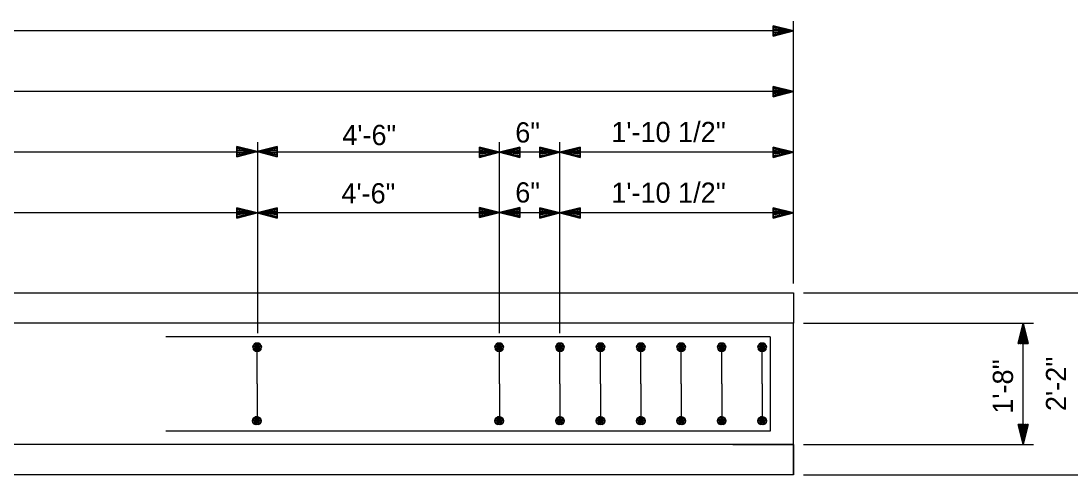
# Model space of a CAD drawing. Extents: x 0 to 34.6, y 0 to 23.6.
# Drawn here: x 12.74 to 19.24, y 6.56 to 9.36 of the extents above; entities that cross this region are included whole.
import ezdxf

# ---------------------------------------------------------------- set-up
doc = ezdxf.new("R2010")
doc.units = 0
for name, color, linetype in [('Dimension Lines', 7, 'Continuous'), ('Rebar Lines', 7, 'Continuous'), ('Sup Concrete Girder Lines', 7, 'Continuous'), ('Text', 7, 'Continuous')]:
    doc.layers.add(name, color=color, linetype=linetype)

msp = doc.modelspace()

# ---------------------------------------------------------------- linework, layer by layer
at = {"layer": 'Dimension Lines'}
for p, q in [((17.5186, 7.7427), (17.5186, 9.365)), ((17.5186, 9.3033), (10.7061, 9.3033)), ((17.5186, 8.9283), (10.7061, 8.9283)), ((14.2072, 7.4363), (14.2072, 8.6163)), ((15.7015, 7.4363), (15.7015, 8.6163)), ((16.0753, 7.4363), (16.0753, 8.6163)), ((15.5128, 8.5533), (10.7061, 8.5533)), ((16.0753, 8.5533), (15.5128, 8.5533)), ((17.5186, 8.5533), (16.0753, 8.5533)), ((15.5128, 8.1783), (10.7061, 8.1783)), ((16.0753, 8.1783), (15.5128, 8.1783)), ((16.0753, 8.1783), (15.5128, 8.1783)), ((17.5186, 8.1783), (16.0753, 8.1783)), ((17.5816, 7.6836), (19.3316, 7.6836)), ((17.5816, 7.4961), (19.0031, 7.4961)), ((18.9401, 6.7461), (18.9401, 7.4961)), ((17.5816, 6.7461), (19.0031, 6.7461)), ((17.5816, 6.5586), (19.3316, 6.5586))]:
    msp.add_line(p, q, dxfattribs=at)
for points in [[(17.3936, 9.3033), (17.3936, 9.297), (17.5186, 9.3033), (17.3936, 9.2908), (17.3936, 9.2845), (17.5186, 9.3033), (17.3936, 9.2783), (17.3936, 9.272), (17.5186, 9.3033), (17.3936, 9.3345), (17.3936, 9.3283), (17.5186, 9.3033), (17.3936, 9.322), (17.3936, 9.3158), (17.5186, 9.3033), (17.3936, 9.3095), (17.3936, 9.272), (17.3936, 9.3345), (17.5186, 9.3033), (17.3936, 9.272)], [(17.3936, 8.9283), (17.3936, 8.922), (17.5186, 8.9283), (17.3936, 8.9158), (17.3936, 8.9095), (17.5186, 8.9283), (17.3936, 8.9033), (17.3936, 8.897), (17.5186, 8.9283), (17.3936, 8.9595), (17.3936, 8.9533), (17.5186, 8.9283), (17.3936, 8.947), (17.3936, 8.9408), (17.5186, 8.9283), (17.3936, 8.9345), (17.3936, 8.897), (17.3936, 8.9595), (17.5186, 8.9283), (17.3936, 8.897)], [(14.077, 8.5576), (14.077, 8.5513), (14.202, 8.5576), (14.077, 8.5451), (14.077, 8.5388), (14.202, 8.5576), (14.077, 8.5326), (14.077, 8.5263), (14.202, 8.5576), (14.077, 8.5888), (14.077, 8.5826), (14.202, 8.5576), (14.077, 8.5763), (14.077, 8.5701), (14.202, 8.5576), (14.077, 8.5638), (14.077, 8.5263), (14.077, 8.5888), (14.202, 8.5576), (14.077, 8.5263)], [(14.327, 8.5576), (14.327, 8.5638), (14.202, 8.5576), (14.327, 8.5701), (14.327, 8.5763), (14.202, 8.5576), (14.327, 8.5826), (14.327, 8.5888), (14.202, 8.5576), (14.327, 8.5263), (14.327, 8.5326), (14.202, 8.5576), (14.327, 8.5388), (14.327, 8.5451), (14.202, 8.5576), (14.327, 8.5513), (14.327, 8.5888), (14.327, 8.5263), (14.202, 8.5576), (14.327, 8.5888)], [(15.5765, 8.5533), (15.5765, 8.547), (15.7015, 8.5533), (15.5765, 8.5408), (15.5765, 8.5345), (15.7015, 8.5533), (15.5765, 8.5283), (15.5765, 8.522), (15.7015, 8.5533), (15.5765, 8.5845), (15.5765, 8.5783), (15.7015, 8.5533), (15.5765, 8.572), (15.5765, 8.5658), (15.7015, 8.5533), (15.5765, 8.5595), (15.5765, 8.522), (15.5765, 8.5845), (15.7015, 8.5533), (15.5765, 8.522)], [(15.8265, 8.5533), (15.8265, 8.5595), (15.7015, 8.5533), (15.8265, 8.5658), (15.8265, 8.572), (15.7015, 8.5533), (15.8265, 8.5783), (15.8265, 8.5845), (15.7015, 8.5533), (15.8265, 8.522), (15.8265, 8.5283), (15.7015, 8.5533), (15.8265, 8.5345), (15.8265, 8.5408), (15.7015, 8.5533), (15.8265, 8.547), (15.8265, 8.5845), (15.8265, 8.522), (15.7015, 8.5533), (15.8265, 8.5845)], [(15.9503, 8.5533), (15.9503, 8.547), (16.0753, 8.5533), (15.9503, 8.5408), (15.9503, 8.5345), (16.0753, 8.5533), (15.9503, 8.5283), (15.9503, 8.522), (16.0753, 8.5533), (15.9503, 8.5845), (15.9503, 8.5783), (16.0753, 8.5533), (15.9503, 8.572), (15.9503, 8.5658), (16.0753, 8.5533), (15.9503, 8.5595), (15.9503, 8.522), (15.9503, 8.5845), (16.0753, 8.5533), (15.9503, 8.522)], [(16.2003, 8.5533), (16.2003, 8.5595), (16.0753, 8.5533), (16.2003, 8.5658), (16.2003, 8.572), (16.0753, 8.5533), (16.2003, 8.5783), (16.2003, 8.5845), (16.0753, 8.5533), (16.2003, 8.522), (16.2003, 8.5283), (16.0753, 8.5533), (16.2003, 8.5345), (16.2003, 8.5408), (16.0753, 8.5533), (16.2003, 8.547), (16.2003, 8.5845), (16.2003, 8.522), (16.0753, 8.5533), (16.2003, 8.5845)], [(17.3936, 8.5533), (17.3936, 8.547), (17.5186, 8.5533), (17.3936, 8.5408), (17.3936, 8.5345), (17.5186, 8.5533), (17.3936, 8.5283), (17.3936, 8.522), (17.5186, 8.5533), (17.3936, 8.5845), (17.3936, 8.5783), (17.5186, 8.5533), (17.3936, 8.572), (17.3936, 8.5658), (17.5186, 8.5533), (17.3936, 8.5595), (17.3936, 8.522), (17.3936, 8.5845), (17.5186, 8.5533), (17.3936, 8.522)], [(14.077, 8.1783), (14.077, 8.172), (14.202, 8.1783), (14.077, 8.1658), (14.077, 8.1595), (14.202, 8.1783), (14.077, 8.1533), (14.077, 8.147), (14.202, 8.1783), (14.077, 8.2095), (14.077, 8.2033), (14.202, 8.1783), (14.077, 8.197), (14.077, 8.1908), (14.202, 8.1783), (14.077, 8.1845), (14.077, 8.147), (14.077, 8.2095), (14.202, 8.1783), (14.077, 8.147)], [(14.327, 8.1783), (14.327, 8.1845), (14.202, 8.1783), (14.327, 8.1908), (14.327, 8.197), (14.202, 8.1783), (14.327, 8.2033), (14.327, 8.2095), (14.202, 8.1783), (14.327, 8.147), (14.327, 8.1533), (14.202, 8.1783), (14.327, 8.1595), (14.327, 8.1658), (14.202, 8.1783), (14.327, 8.172), (14.327, 8.2095), (14.327, 8.147), (14.202, 8.1783), (14.327, 8.2095)], [(15.5765, 8.1813), (15.5765, 8.175), (15.7015, 8.1813), (15.5765, 8.1688), (15.5765, 8.1625), (15.7015, 8.1813), (15.5765, 8.1563), (15.5765, 8.15), (15.7015, 8.1813), (15.5765, 8.2125), (15.5765, 8.2063), (15.7015, 8.1813), (15.5765, 8.2), (15.5765, 8.1938), (15.7015, 8.1813), (15.5765, 8.1875), (15.5765, 8.15), (15.5765, 8.2125), (15.7015, 8.1813), (15.5765, 8.15)], [(15.8265, 8.1813), (15.8265, 8.1875), (15.7015, 8.1813), (15.8265, 8.1938), (15.8265, 8.2), (15.7015, 8.1813), (15.8265, 8.2063), (15.8265, 8.2125), (15.7015, 8.1813), (15.8265, 8.15), (15.8265, 8.1563), (15.7015, 8.1813), (15.8265, 8.1625), (15.8265, 8.1688), (15.7015, 8.1813), (15.8265, 8.175), (15.8265, 8.2125), (15.8265, 8.15), (15.7015, 8.1813), (15.8265, 8.2125)], [(15.9503, 8.1783), (15.9503, 8.172), (16.0753, 8.1783), (15.9503, 8.1658), (15.9503, 8.1595), (16.0753, 8.1783), (15.9503, 8.1533), (15.9503, 8.147), (16.0753, 8.1783), (15.9503, 8.2095), (15.9503, 8.2033), (16.0753, 8.1783), (15.9503, 8.197), (15.9503, 8.1908), (16.0753, 8.1783), (15.9503, 8.1845), (15.9503, 8.147), (15.9503, 8.2095), (16.0753, 8.1783), (15.9503, 8.147)], [(16.2003, 8.1783), (16.2003, 8.1845), (16.0753, 8.1783), (16.2003, 8.1908), (16.2003, 8.197), (16.0753, 8.1783), (16.2003, 8.2033), (16.2003, 8.2095), (16.0753, 8.1783), (16.2003, 8.147), (16.2003, 8.1533), (16.0753, 8.1783), (16.2003, 8.1595), (16.2003, 8.1658), (16.0753, 8.1783), (16.2003, 8.172), (16.2003, 8.2095), (16.2003, 8.147), (16.0753, 8.1783), (16.2003, 8.2095)], [(17.3936, 8.1783), (17.3936, 8.172), (17.5186, 8.1783), (17.3936, 8.1658), (17.3936, 8.1595), (17.5186, 8.1783), (17.3936, 8.1533), (17.3936, 8.147), (17.5186, 8.1783), (17.3936, 8.2095), (17.3936, 8.2033), (17.5186, 8.1783), (17.3936, 8.197), (17.3936, 8.1908), (17.5186, 8.1783), (17.3936, 8.1845), (17.3936, 8.147), (17.3936, 8.2095), (17.5186, 8.1783), (17.3936, 8.147)], [(18.9401, 7.3711), (18.9464, 7.3711), (18.9401, 7.4961), (18.9526, 7.3711), (18.9589, 7.3711), (18.9401, 7.4961), (18.9651, 7.3711), (18.9714, 7.3711), (18.9401, 7.4961), (18.9089, 7.3711), (18.9151, 7.3711), (18.9401, 7.4961), (18.9214, 7.3711), (18.9276, 7.3711), (18.9401, 7.4961), (18.9339, 7.3711), (18.9714, 7.3711), (18.9089, 7.3711), (18.9401, 7.4961), (18.9714, 7.3711)], [(18.9401, 6.8711), (18.9339, 6.8711), (18.9401, 6.7461), (18.9276, 6.8711), (18.9214, 6.8711), (18.9401, 6.7461), (18.9151, 6.8711), (18.9089, 6.8711), (18.9401, 6.7461), (18.9714, 6.8711), (18.9651, 6.8711), (18.9401, 6.7461), (18.9589, 6.8711), (18.9526, 6.8711), (18.9401, 6.7461), (18.9464, 6.8711), (18.9089, 6.8711), (18.9714, 6.8711), (18.9401, 6.7461), (18.9089, 6.8711)]]:
    msp.add_lwpolyline(points, dxfattribs=at)
at = {"layer": 'Rebar Lines'}
for p, q in [((17.376, 7.4125), (13.6374, 7.4125)), ((17.376, 7.4125), (17.376, 6.8297)), ((14.202, 7.1211), (14.202, 7.3481)), ((15.7015, 7.1211), (15.7015, 7.3481)), ((16.0753, 7.1211), (16.0753, 7.3481)), ((16.3253, 7.1211), (16.3253, 7.3481)), ((16.5753, 7.1211), (16.5753, 7.3481)), ((16.8253, 7.1211), (16.8253, 7.3481)), ((17.0753, 7.1211), (17.0753, 7.3481)), ((17.3253, 7.1211), (17.3253, 7.3481)), ((14.202, 7.1211), (14.202, 6.8941)), ((15.7015, 7.1211), (15.7015, 6.8941)), ((16.0753, 7.1211), (16.0753, 6.8941)), ((16.3253, 7.1211), (16.3253, 6.8941)), ((16.5753, 7.1211), (16.5753, 6.8941)), ((16.8253, 7.1211), (16.8253, 6.8941)), ((17.0753, 7.1211), (17.0753, 6.8941)), ((17.3253, 7.1211), (17.3253, 6.8941)), ((17.376, 6.8297), (13.6374, 6.8297))]:
    msp.add_line(p, q, dxfattribs=at)
for points in [[(14.2019, 7.3745), (14.1918, 7.3725), (14.1832, 7.3668), (14.1774, 7.3582), (14.1755, 7.3481), (14.1774, 7.338), (14.1832, 7.3294), (14.1918, 7.3238), (14.2019, 7.3217), (14.212, 7.3238), (14.2206, 7.3294), (14.2263, 7.338), (14.2283, 7.3481), (14.2263, 7.3582), (14.2206, 7.3668), (14.212, 7.3725), (14.2019, 7.3745), (14.2019, 7.3481), (14.2019, 7.3217), (14.1918, 7.3238), (14.2019, 7.3481), (14.1832, 7.3294), (14.1774, 7.338), (14.2019, 7.3481), (14.1755, 7.3481), (14.1774, 7.3582), (14.2019, 7.3481), (14.1832, 7.3668), (14.1918, 7.3725), (14.2019, 7.3481), (14.212, 7.3725), (14.2206, 7.3668), (14.2019, 7.3481), (14.2263, 7.3582), (14.2283, 7.3481), (14.2019, 7.3481), (14.2263, 7.338), (14.2206, 7.3294), (14.2019, 7.3481), (14.212, 7.3238)], [(15.6994, 7.3745), (15.6893, 7.3725), (15.6807, 7.3668), (15.6749, 7.3582), (15.673, 7.3481), (15.6749, 7.338), (15.6807, 7.3294), (15.6893, 7.3238), (15.6994, 7.3217), (15.7095, 7.3238), (15.7181, 7.3294), (15.7238, 7.338), (15.7258, 7.3481), (15.7238, 7.3582), (15.7181, 7.3668), (15.7095, 7.3725), (15.6994, 7.3745), (15.6994, 7.3481), (15.6994, 7.3217), (15.6893, 7.3238), (15.6994, 7.3481), (15.6807, 7.3294), (15.6749, 7.338), (15.6994, 7.3481), (15.673, 7.3481), (15.6749, 7.3582), (15.6994, 7.3481), (15.6807, 7.3668), (15.6893, 7.3725), (15.6994, 7.3481), (15.7095, 7.3725), (15.7181, 7.3668), (15.6994, 7.3481), (15.7238, 7.3582), (15.7258, 7.3481), (15.6994, 7.3481), (15.7238, 7.338), (15.7181, 7.3294), (15.6994, 7.3481), (15.7095, 7.3238)], [(16.0753, 7.3745), (16.0653, 7.3725), (16.0567, 7.3668), (16.0509, 7.3582), (16.0489, 7.3481), (16.0509, 7.338), (16.0567, 7.3294), (16.0652, 7.3238), (16.0753, 7.3217), (16.0854, 7.3238), (16.094, 7.3294), (16.0997, 7.338), (16.1018, 7.3481), (16.0997, 7.3582), (16.094, 7.3668), (16.0855, 7.3725), (16.0753, 7.3745), (16.0753, 7.3481), (16.0753, 7.3217), (16.0652, 7.3238), (16.0753, 7.3481), (16.0567, 7.3294), (16.0509, 7.338), (16.0753, 7.3481), (16.0489, 7.3481), (16.0509, 7.3582), (16.0753, 7.3481), (16.0567, 7.3668), (16.0653, 7.3725), (16.0753, 7.3481), (16.0855, 7.3725), (16.094, 7.3668), (16.0753, 7.3481), (16.0997, 7.3582), (16.1018, 7.3481), (16.0753, 7.3481), (16.0997, 7.338), (16.094, 7.3294), (16.0753, 7.3481), (16.0854, 7.3238)], [(16.3253, 7.3745), (16.3152, 7.3725), (16.3066, 7.3668), (16.3009, 7.3582), (16.2989, 7.3481), (16.3009, 7.338), (16.3066, 7.3294), (16.3152, 7.3238), (16.3253, 7.3217), (16.3354, 7.3238), (16.344, 7.3294), (16.3497, 7.338), (16.3517, 7.3481), (16.3497, 7.3582), (16.344, 7.3668), (16.3354, 7.3725), (16.3253, 7.3745), (16.3253, 7.3481), (16.3253, 7.3217), (16.3152, 7.3238), (16.3253, 7.3481), (16.3066, 7.3294), (16.3009, 7.338), (16.3253, 7.3481), (16.2989, 7.3481), (16.3009, 7.3582), (16.3253, 7.3481), (16.3066, 7.3668), (16.3152, 7.3725), (16.3253, 7.3481), (16.3354, 7.3725), (16.344, 7.3668), (16.3253, 7.3481), (16.3497, 7.3582), (16.3517, 7.3481), (16.3253, 7.3481), (16.3497, 7.338), (16.344, 7.3294), (16.3253, 7.3481), (16.3354, 7.3238)], [(16.5753, 7.3745), (16.5652, 7.3725), (16.5566, 7.3668), (16.5509, 7.3582), (16.5489, 7.3481), (16.5509, 7.338), (16.5566, 7.3294), (16.5652, 7.3238), (16.5753, 7.3217), (16.5854, 7.3238), (16.594, 7.3294), (16.5997, 7.338), (16.6017, 7.3481), (16.5997, 7.3582), (16.594, 7.3668), (16.5854, 7.3725), (16.5753, 7.3745), (16.5753, 7.3481), (16.5753, 7.3217), (16.5652, 7.3238), (16.5753, 7.3481), (16.5566, 7.3294), (16.5509, 7.338), (16.5753, 7.3481), (16.5489, 7.3481), (16.5509, 7.3582), (16.5753, 7.3481), (16.5566, 7.3668), (16.5652, 7.3725), (16.5753, 7.3481), (16.5854, 7.3725), (16.594, 7.3668), (16.5753, 7.3481), (16.5997, 7.3582), (16.6017, 7.3481), (16.5753, 7.3481), (16.5997, 7.338), (16.594, 7.3294), (16.5753, 7.3481), (16.5854, 7.3238)], [(16.8253, 7.3745), (16.8152, 7.3725), (16.8066, 7.3668), (16.8008, 7.3582), (16.7989, 7.3481), (16.8008, 7.338), (16.8066, 7.3294), (16.8151, 7.3238), (16.8253, 7.3217), (16.8353, 7.3238), (16.8439, 7.3294), (16.8496, 7.338), (16.8517, 7.3481), (16.8496, 7.3582), (16.844, 7.3668), (16.8354, 7.3725), (16.8253, 7.3745), (16.8253, 7.3481), (16.8253, 7.3217), (16.8151, 7.3238), (16.8253, 7.3481), (16.8066, 7.3294), (16.8008, 7.338), (16.8253, 7.3481), (16.7989, 7.3481), (16.8008, 7.3582), (16.8253, 7.3481), (16.8066, 7.3668), (16.8152, 7.3725), (16.8253, 7.3481), (16.8354, 7.3725), (16.844, 7.3668), (16.8253, 7.3481), (16.8496, 7.3582), (16.8517, 7.3481), (16.8253, 7.3481), (16.8496, 7.338), (16.8439, 7.3294), (16.8253, 7.3481), (16.8353, 7.3238)], [(17.0753, 7.3745), (17.0652, 7.3725), (17.0566, 7.3668), (17.0509, 7.3582), (17.0489, 7.3481), (17.0509, 7.338), (17.0566, 7.3294), (17.0652, 7.3238), (17.0753, 7.3217), (17.0854, 7.3238), (17.094, 7.3294), (17.0997, 7.338), (17.1017, 7.3481), (17.0997, 7.3582), (17.094, 7.3668), (17.0854, 7.3725), (17.0753, 7.3745), (17.0753, 7.3481), (17.0753, 7.3217), (17.0652, 7.3238), (17.0753, 7.3481), (17.0566, 7.3294), (17.0509, 7.338), (17.0753, 7.3481), (17.0489, 7.3481), (17.0509, 7.3582), (17.0753, 7.3481), (17.0566, 7.3668), (17.0652, 7.3725), (17.0753, 7.3481), (17.0854, 7.3725), (17.094, 7.3668), (17.0753, 7.3481), (17.0997, 7.3582), (17.1017, 7.3481), (17.0753, 7.3481), (17.0997, 7.338), (17.094, 7.3294), (17.0753, 7.3481), (17.0854, 7.3238)], [(17.3253, 7.3745), (17.3152, 7.3725), (17.3066, 7.3668), (17.3008, 7.3582), (17.2989, 7.3481), (17.3008, 7.338), (17.3066, 7.3294), (17.3151, 7.3238), (17.3253, 7.3217), (17.3353, 7.3238), (17.3439, 7.3294), (17.3496, 7.338), (17.3517, 7.3481), (17.3496, 7.3582), (17.344, 7.3668), (17.3354, 7.3725), (17.3253, 7.3745), (17.3253, 7.3481), (17.3253, 7.3217), (17.3151, 7.3238), (17.3253, 7.3481), (17.3066, 7.3294), (17.3008, 7.338), (17.3253, 7.3481), (17.2989, 7.3481), (17.3008, 7.3582), (17.3253, 7.3481), (17.3066, 7.3668), (17.3152, 7.3725), (17.3253, 7.3481), (17.3354, 7.3725), (17.344, 7.3668), (17.3253, 7.3481), (17.3496, 7.3582), (17.3517, 7.3481), (17.3253, 7.3481), (17.3496, 7.338), (17.3439, 7.3294), (17.3253, 7.3481), (17.3353, 7.3238)], [(14.1999, 6.8677), (14.1898, 6.8697), (14.1812, 6.8754), (14.1755, 6.884), (14.1735, 6.8941), (14.1755, 6.9042), (14.1812, 6.9128), (14.1898, 6.9184), (14.1999, 6.9205), (14.21, 6.9184), (14.2186, 6.9128), (14.2243, 6.9042), (14.2264, 6.8941), (14.2243, 6.884), (14.2186, 6.8754), (14.2101, 6.8697), (14.1999, 6.8677), (14.1999, 6.8941), (14.1999, 6.9205), (14.1898, 6.9184), (14.1999, 6.8941), (14.1812, 6.9128), (14.1755, 6.9042), (14.1999, 6.8941), (14.1735, 6.8941), (14.1755, 6.884), (14.1999, 6.8941), (14.1812, 6.8754), (14.1898, 6.8697), (14.1999, 6.8941), (14.2101, 6.8697), (14.2186, 6.8754), (14.1999, 6.8941), (14.2243, 6.884), (14.2264, 6.8941), (14.1999, 6.8941), (14.2243, 6.9042), (14.2186, 6.9128), (14.1999, 6.8941), (14.21, 6.9184)], [(15.6994, 6.8677), (15.6893, 6.8697), (15.6807, 6.8754), (15.6749, 6.884), (15.673, 6.8941), (15.6749, 6.9042), (15.6807, 6.9128), (15.6893, 6.9184), (15.6994, 6.9205), (15.7095, 6.9184), (15.7181, 6.9128), (15.7238, 6.9042), (15.7258, 6.8941), (15.7238, 6.884), (15.7181, 6.8754), (15.7095, 6.8697), (15.6994, 6.8677), (15.6994, 6.8941), (15.6994, 6.9205), (15.6893, 6.9184), (15.6994, 6.8941), (15.6807, 6.9128), (15.6749, 6.9042), (15.6994, 6.8941), (15.673, 6.8941), (15.6749, 6.884), (15.6994, 6.8941), (15.6807, 6.8754), (15.6893, 6.8697), (15.6994, 6.8941), (15.7095, 6.8697), (15.7181, 6.8754), (15.6994, 6.8941), (15.7238, 6.884), (15.7258, 6.8941), (15.6994, 6.8941), (15.7238, 6.9042), (15.7181, 6.9128), (15.6994, 6.8941), (15.7095, 6.9184)], [(16.0753, 6.8677), (16.0653, 6.8697), (16.0567, 6.8754), (16.0509, 6.884), (16.0489, 6.8941), (16.0509, 6.9042), (16.0567, 6.9128), (16.0652, 6.9184), (16.0753, 6.9205), (16.0854, 6.9184), (16.094, 6.9128), (16.0997, 6.9042), (16.1018, 6.8941), (16.0997, 6.884), (16.094, 6.8754), (16.0855, 6.8697), (16.0753, 6.8677), (16.0753, 6.8941), (16.0753, 6.9205), (16.0652, 6.9184), (16.0753, 6.8941), (16.0567, 6.9128), (16.0509, 6.9042), (16.0753, 6.8941), (16.0489, 6.8941), (16.0509, 6.884), (16.0753, 6.8941), (16.0567, 6.8754), (16.0653, 6.8697), (16.0753, 6.8941), (16.0855, 6.8697), (16.094, 6.8754), (16.0753, 6.8941), (16.0997, 6.884), (16.1018, 6.8941), (16.0753, 6.8941), (16.0997, 6.9042), (16.094, 6.9128), (16.0753, 6.8941), (16.0854, 6.9184)], [(16.3253, 6.8677), (16.3152, 6.8697), (16.3066, 6.8754), (16.3009, 6.884), (16.2989, 6.8941), (16.3009, 6.9042), (16.3066, 6.9128), (16.3152, 6.9184), (16.3253, 6.9205), (16.3354, 6.9184), (16.344, 6.9128), (16.3497, 6.9042), (16.3517, 6.8941), (16.3497, 6.884), (16.344, 6.8754), (16.3354, 6.8697), (16.3253, 6.8677), (16.3253, 6.8941), (16.3253, 6.9205), (16.3152, 6.9184), (16.3253, 6.8941), (16.3066, 6.9128), (16.3009, 6.9042), (16.3253, 6.8941), (16.2989, 6.8941), (16.3009, 6.884), (16.3253, 6.8941), (16.3066, 6.8754), (16.3152, 6.8697), (16.3253, 6.8941), (16.3354, 6.8697), (16.344, 6.8754), (16.3253, 6.8941), (16.3497, 6.884), (16.3517, 6.8941), (16.3253, 6.8941), (16.3497, 6.9042), (16.344, 6.9128), (16.3253, 6.8941), (16.3354, 6.9184)], [(16.5753, 6.8677), (16.5652, 6.8697), (16.5566, 6.8754), (16.5509, 6.884), (16.5489, 6.8941), (16.5509, 6.9042), (16.5566, 6.9128), (16.5652, 6.9184), (16.5753, 6.9205), (16.5854, 6.9184), (16.594, 6.9128), (16.5997, 6.9042), (16.6017, 6.8941), (16.5997, 6.884), (16.594, 6.8754), (16.5854, 6.8697), (16.5753, 6.8677), (16.5753, 6.8941), (16.5753, 6.9205), (16.5652, 6.9184), (16.5753, 6.8941), (16.5566, 6.9128), (16.5509, 6.9042), (16.5753, 6.8941), (16.5489, 6.8941), (16.5509, 6.884), (16.5753, 6.8941), (16.5566, 6.8754), (16.5652, 6.8697), (16.5753, 6.8941), (16.5854, 6.8697), (16.594, 6.8754), (16.5753, 6.8941), (16.5997, 6.884), (16.6017, 6.8941), (16.5753, 6.8941), (16.5997, 6.9042), (16.594, 6.9128), (16.5753, 6.8941), (16.5854, 6.9184)], [(16.8253, 6.8677), (16.8152, 6.8697), (16.8066, 6.8754), (16.8008, 6.884), (16.7989, 6.8941), (16.8008, 6.9042), (16.8066, 6.9128), (16.8151, 6.9184), (16.8253, 6.9205), (16.8353, 6.9184), (16.8439, 6.9128), (16.8496, 6.9042), (16.8517, 6.8941), (16.8496, 6.884), (16.844, 6.8754), (16.8354, 6.8697), (16.8253, 6.8677), (16.8253, 6.8941), (16.8253, 6.9205), (16.8151, 6.9184), (16.8253, 6.8941), (16.8066, 6.9128), (16.8008, 6.9042), (16.8253, 6.8941), (16.7989, 6.8941), (16.8008, 6.884), (16.8253, 6.8941), (16.8066, 6.8754), (16.8152, 6.8697), (16.8253, 6.8941), (16.8354, 6.8697), (16.844, 6.8754), (16.8253, 6.8941), (16.8496, 6.884), (16.8517, 6.8941), (16.8253, 6.8941), (16.8496, 6.9042), (16.8439, 6.9128), (16.8253, 6.8941), (16.8353, 6.9184)], [(17.0753, 6.8677), (17.0652, 6.8697), (17.0566, 6.8754), (17.0509, 6.884), (17.0489, 6.8941), (17.0509, 6.9042), (17.0566, 6.9128), (17.0652, 6.9184), (17.0753, 6.9205), (17.0854, 6.9184), (17.094, 6.9128), (17.0997, 6.9042), (17.1017, 6.8941), (17.0997, 6.884), (17.094, 6.8754), (17.0854, 6.8697), (17.0753, 6.8677), (17.0753, 6.8941), (17.0753, 6.9205), (17.0652, 6.9184), (17.0753, 6.8941), (17.0566, 6.9128), (17.0509, 6.9042), (17.0753, 6.8941), (17.0489, 6.8941), (17.0509, 6.884), (17.0753, 6.8941), (17.0566, 6.8754), (17.0652, 6.8697), (17.0753, 6.8941), (17.0854, 6.8697), (17.094, 6.8754), (17.0753, 6.8941), (17.0997, 6.884), (17.1017, 6.8941), (17.0753, 6.8941), (17.0997, 6.9042), (17.094, 6.9128), (17.0753, 6.8941), (17.0854, 6.9184)], [(17.3253, 6.8677), (17.3152, 6.8697), (17.3066, 6.8754), (17.3008, 6.884), (17.2989, 6.8941), (17.3008, 6.9042), (17.3066, 6.9128), (17.3151, 6.9184), (17.3253, 6.9205), (17.3353, 6.9184), (17.3439, 6.9128), (17.3496, 6.9042), (17.3517, 6.8941), (17.3496, 6.884), (17.344, 6.8754), (17.3354, 6.8697), (17.3253, 6.8677), (17.3253, 6.8941), (17.3253, 6.9205), (17.3151, 6.9184), (17.3253, 6.8941), (17.3066, 6.9128), (17.3008, 6.9042), (17.3253, 6.8941), (17.2989, 6.8941), (17.3008, 6.884), (17.3253, 6.8941), (17.3066, 6.8754), (17.3152, 6.8697), (17.3253, 6.8941), (17.3354, 6.8697), (17.344, 6.8754), (17.3253, 6.8941), (17.3496, 6.884), (17.3517, 6.8941), (17.3253, 6.8941), (17.3496, 6.9042), (17.3439, 6.9128), (17.3253, 6.8941), (17.3353, 6.9184)]]:
    msp.add_lwpolyline(points, dxfattribs=at)
at = {"layer": 'Sup Concrete Girder Lines'}
for p, q in [((10.7061, 7.6836), (17.5186, 7.6836)), ((10.7061, 7.6836), (17.5186, 7.6836)), ((17.5186, 7.6836), (17.5186, 7.4961)), ((17.5186, 7.4961), (10.7061, 7.4961)), ((17.5186, 6.5586), (17.5186, 7.4961)), ((17.5186, 6.7461), (10.7061, 6.7461)), ((17.1436, 6.7461), (17.5186, 6.7461)), ((17.5186, 6.7461), (17.5186, 6.5586)), ((17.5186, 6.5586), (10.7061, 6.5586))]:
    msp.add_line(p, q, dxfattribs=at)

# ---------------------------------------------------------------- texts
at = {"layer": 'Text'}
for s, p in [('4\'-6"', (14.7289, 8.5979)), ('6"', (15.7989, 8.6139)), ("1'-10 1/2''", (16.3929, 8.6163)), ('4\'-6"', (14.7235, 8.2375)), ('6"', (15.7989, 8.2429)), ("1'-10 1/2''", (16.3929, 8.2413))]:
    msp.add_text(s, height=0.125, dxfattribs=at).set_placement(p)
for s, p in [("2'-2''", (19.2056, 6.9539)), ("1'-8''", (18.8771, 6.9375))]:
    msp.add_text(s, height=0.125, rotation=90, dxfattribs=at).set_placement(p)

doc.saveas('drawing.dxf')
